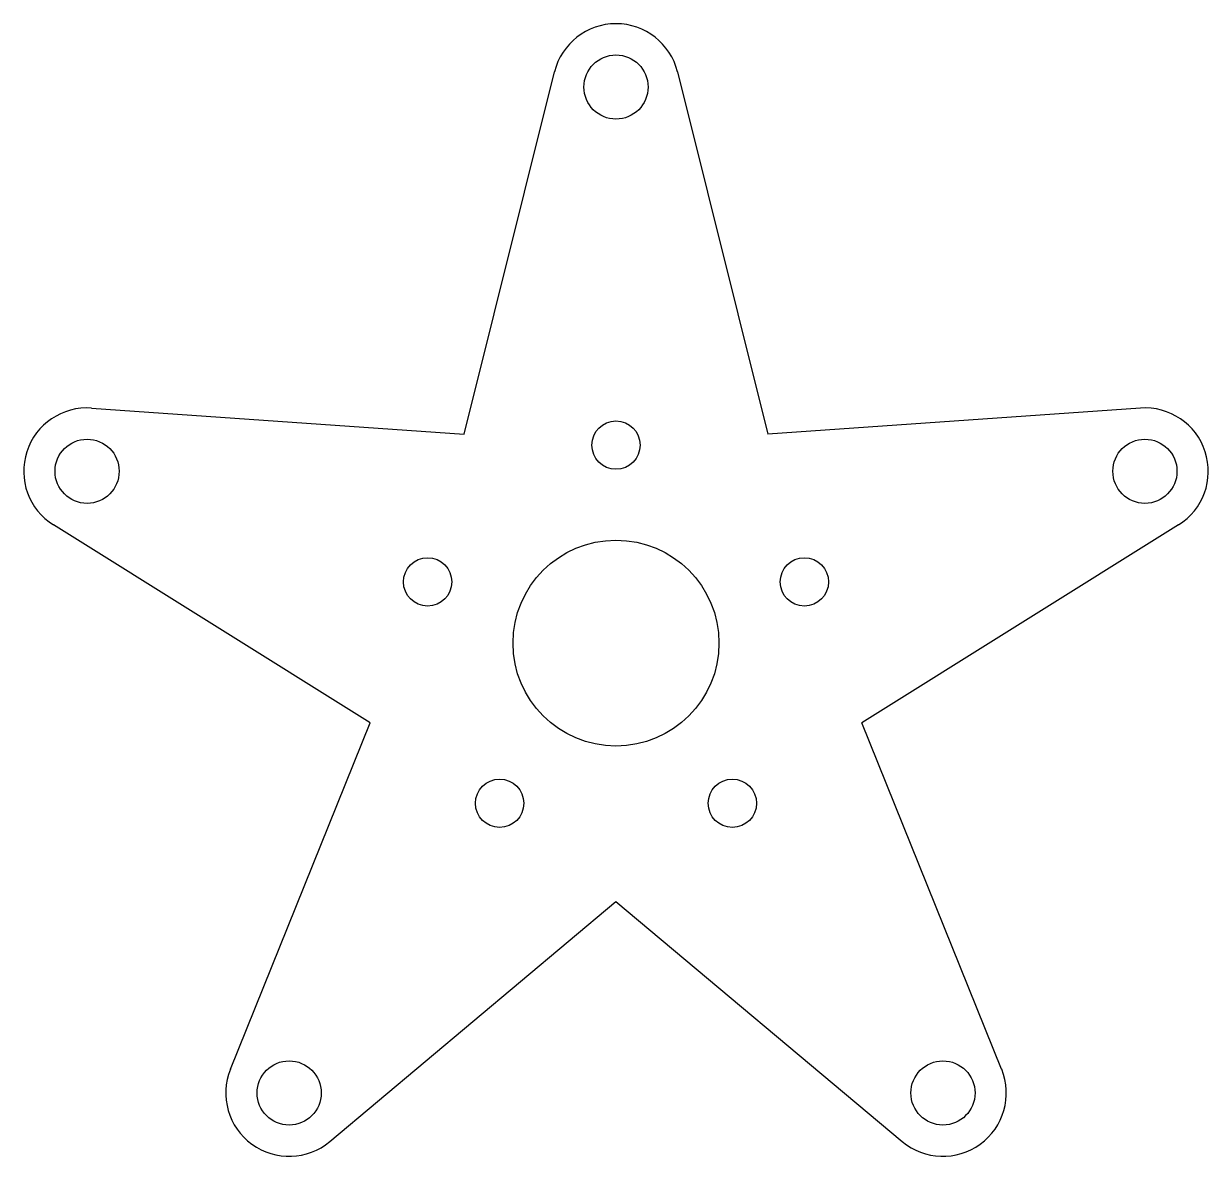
# Model space of a CAD drawing. Extents: x -75 to 75, y -65 to 78.
import ezdxf

# ---------------------------------------------------------------- set-up
doc = ezdxf.new("R2010")
doc.units = 0
doc.layers.add('MODELSKETCH_VISIBLE', color=7, linetype='CONTINUOUS')

msp = doc.modelspace()

# ---------------------------------------------------------------- linework, layer by layer
at = {"layer": 'MODELSKETCH_VISIBLE'}
for p, q in [((-19.18, 26.4), (-7.76, 72.16)), ((7.76, 72.16), (19.18, 26.4)), ((-66.23, 29.68), (-19.18, 26.4)), ((66.23, 29.68), (19.18, 26.4)), ((-31.03, -10.08), (-71.02, 14.92)), ((71.02, 14.92), (31.03, -10.08)), ((-48.69, -53.81), (-31.03, -10.08)), ((48.69, -53.81), (31.03, -10.08)), ((-36.13, -62.94), (0, -32.63)), ((0, -32.63), (36.13, -62.94))]:
    msp.add_line(p, q, dxfattribs=at)
for centre, radius in [((0, 70.22), 4.05), ((0, 25), 3.05), ((-66.78, 21.7), 4.05), ((66.78, 21.7), 4.05), ((0, 0), 13), ((-23.78, 7.73), 3.05), ((23.78, 7.73), 3.05), ((-14.69, -20.23), 3.05), ((14.69, -20.23), 3.05), ((-41.27, -56.81), 4.05), ((41.28, -56.81), 4.05)]:
    msp.add_circle(centre, radius, dxfattribs=at)
for centre, start, end in [((0, 70.22), 14.01, 165.99), ((-66.78, 21.7), 86.01, 237.99), ((66.78, 21.7), 302.01, 93.99), ((-41.27, -56.81), 158.01, 309.99), ((41.28, -56.81), 230.01, 21.99)]:
    msp.add_arc(centre, 8, start, end, dxfattribs=at)

doc.saveas('drawing.dxf')
